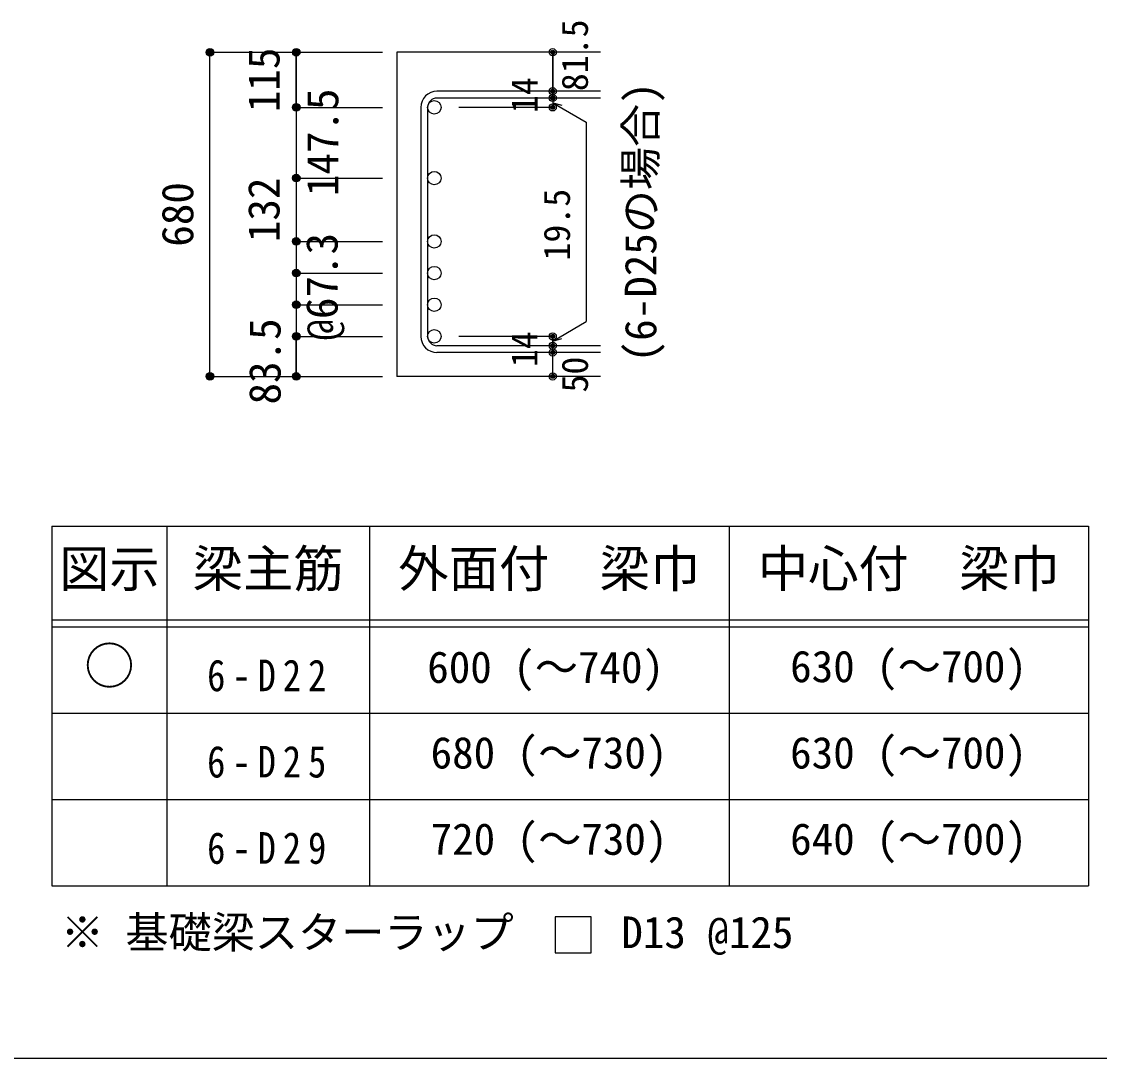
# Model space of a CAD drawing. Units: millimetres at full size, sheet at 1:30, with parts at other scales. Extents: x -5973 to 5954, y -4195 to 4201.
# Drawn here: x 1384 to 3633, y -4195 to -2033 of the extents above; entities that cross this region are included whole.
import ezdxf
from ezdxf.enums import TextEntityAlignment as Align

# ---------------------------------------------------------------- set-up
doc = ezdxf.new("R2010")
doc.units = ezdxf.units.MM
doc.header["$LTSCALE"] = 30
doc.header["$PDMODE"] = 32
doc.header["$PDSIZE"] = 15
for name, color, linetype in [('0-1', 2, 'Continuous'), ('0-5', 7, 'Continuous'), ('0-6', 7, 'Continuous'), ('0-D', 4, 'Continuous'), ('6-7_文字', 7, 'Continuous'), ('6-E_枠', 7, 'Continuous'), ('F-0_枠', 6, 'Continuous')]:
    doc.layers.add(name, color=color, linetype=linetype)
doc.styles.add('ＭＳ ゴシック', font='')
doc.styles.get('ＭＳ ゴシック').set_extended_font_data('MS Gothic')

msp = doc.modelspace()

# ---------------------------------------------------------------- linework, layer by layer
at = {"layer": '0-1'}
for p, q in [((2592.44, -2096.97), (2167.44, -2096.97)), ((2167.44, -2096.97), (2167.44, -2772.97)), ((2592.44, -2772.97), (2167.44, -2772.97))]:
    msp.add_line(p, q, dxfattribs=at)
at = {"layer": '0-5', "color": 4}
for p, q in [((1957.44, -2096.97), (1957.44, -2210.4)), ((1957.44, -2210.4), (1957.44, -2268.4)), ((1957.44, -2268.4), (1957.44, -2689.47))]:
    msp.add_line(p, q, dxfattribs=at)
at = {"layer": '0-5', "color": 3}
for centre in [(2245.44, -2211.9), (2245.44, -2359.47), (2245.44, -2491.47), (2245.44, -2557.47), (2245.44, -2623.47), (2245.44, -2689.47)]:
    msp.add_circle(centre, 14, dxfattribs=at)
at = {"layer": '0-5'}
for p in [(1957.44, -2096.97), (1957.44, -2211.9), (1957.44, -2359.47), (1957.44, -2491.47), (1957.44, -2557.47), (1957.44, -2623.47), (1957.44, -2689.47)]:
    msp.add_point(p, dxfattribs=at)
at = {"layer": '0-6'}
for p, q in [((2592.44, -2178.4), (2250.94, -2178.4)), ((2592.44, -2192.4), (2250.94, -2192.4)), ((2217.44, -2211.9), (2217.44, -2689.47)), ((2231.44, -2211.9), (2231.44, -2689.47)), ((2592.44, -2708.97), (2250.94, -2708.97)), ((2592.44, -2722.97), (2250.94, -2722.97))]:
    msp.add_line(p, q, dxfattribs=at)
for centre, radius, start, end in [((2250.94, -2211.9), 33.5, 90, 180), ((2250.94, -2211.9), 19.5, 90, 180), ((2250.94, -2689.47), 33.5, 180, 270), ((2250.94, -2689.47), 19.5, 180, 270)]:
    msp.add_arc(centre, radius, start, end, dxfattribs=at)
at = {"layer": '0-D'}
for p, q in [((1777.44, -2096.97), (1957.44, -2096.97)), ((1777.44, -2096.97), (1957.44, -2096.97)), ((1777.44, -2772.97), (1777.44, -2096.97)), ((1777.44, -2772.97), (1777.44, -2096.97)), ((1957.44, -2096.97), (2137.44, -2096.97)), ((1957.44, -2096.97), (2137.44, -2096.97)), ((2492.44, -2192.4), (2492.44, -2178.4)), ((2492.44, -2192.4), (2492.44, -2211.9)), ((2492.44, -2202.15), (2511.76, -2207.33)), ((2492.44, -2202.15), (2562.5, -2242.6)), ((1957.44, -2210.4), (1957.44, -2290.47)), ((1957.44, -2211.9), (2137.44, -2211.9)), ((1957.44, -2211.9), (2137.44, -2211.9)), ((2492.44, -2211.9), (2296.35, -2211.9)), ((2562.5, -2242.6), (2562.5, -2658.77)), ((1957.44, -2290.47), (1957.44, -2689.47)), ((1957.44, -2359.47), (2137.44, -2359.47)), ((1957.44, -2359.47), (1957.44, -2689.47)), ((1957.44, -2491.47), (2137.44, -2491.47)), ((1957.44, -2557.47), (2137.44, -2557.47)), ((1957.44, -2623.47), (2137.44, -2623.47)), ((2492.44, -2699.22), (2562.5, -2658.77)), ((1957.44, -2689.47), (2137.44, -2689.47)), ((1957.44, -2689.47), (1957.44, -2772.97)), ((1957.44, -2772.97), (1957.44, -2689.47)), ((2492.44, -2689.47), (2296.35, -2689.47)), ((2492.44, -2708.97), (2492.44, -2689.47)), ((2492.44, -2699.22), (2511.76, -2694.05)), ((2492.44, -2722.97), (2492.44, -2708.97)), ((2492.44, -2772.97), (2492.44, -2722.97)), ((1777.44, -2772.97), (1957.44, -2772.97)), ((1957.44, -2772.97), (2137.44, -2772.97))]:
    msp.add_line(p, q, dxfattribs=at)
for points in [[(1957.44, -2096.97), (1957.44, -2210.4), (1957.44, -2096.97)], [(1957.44, -2096.97), (1957.44, -2211.9), (1957.44, -2359.47)], [(2492.44, -2096.97), (2492.44, -2178.4), (2492.44, -2096.97)]]:
    msp.add_lwpolyline(points, dxfattribs=at)
for centre, radius in [((1777.44, -2096.97), 8), ((1777.44, -2096.97), 7.2), ((1777.44, -2096.97), 6.4), ((1957.44, -2096.97), 8), ((1957.44, -2096.97), 7.2), ((1957.44, -2096.97), 6.4), ((1777.44, -2096.97), 5.6), ((1777.44, -2096.97), 4.8), ((1777.44, -2096.97), 4), ((1777.44, -2096.97), 3.2), ((1777.44, -2096.97), 2.4), ((1777.44, -2096.97), 1.6), ((1777.44, -2096.97), 0.8), ((1957.44, -2096.97), 5.6), ((1957.44, -2096.97), 4.8), ((1957.44, -2096.97), 4), ((1957.44, -2096.97), 3.2), ((1957.44, -2096.97), 2.4), ((1957.44, -2096.97), 1.6), ((1957.44, -2096.97), 0.8), ((2492.44, -2096.97), 4), ((2492.44, -2096.97), 3.6), ((2492.44, -2096.97), 3.2), ((2492.44, -2096.97), 2.8), ((2492.44, -2096.97), 2.4), ((2492.44, -2096.97), 2), ((2492.44, -2096.97), 1.6), ((2492.44, -2096.97), 1.2), ((2492.44, -2096.97), 0.8), ((2492.44, -2096.97), 0.4), ((2492.44, -2178.4), 4), ((2492.44, -2178.4), 3.6), ((2492.44, -2178.4), 3.2), ((2492.44, -2178.4), 2.8), ((2492.44, -2178.4), 2.4), ((2492.44, -2178.4), 2), ((2492.44, -2178.4), 1.6), ((2492.44, -2178.4), 1.2), ((2492.44, -2178.4), 0.8), ((2492.44, -2178.4), 0.4), ((2492.44, -2192.4), 4), ((2492.44, -2192.4), 3.6), ((2492.44, -2192.4), 3.2), ((2492.44, -2192.4), 2.8), ((2492.44, -2192.4), 2.4), ((2492.44, -2192.4), 2), ((2492.44, -2192.4), 1.6), ((2492.44, -2192.4), 1.2), ((2492.44, -2192.4), 0.8), ((2492.44, -2192.4), 0.4), ((1957.44, -2211.9), 8), ((1957.44, -2211.9), 7.2), ((1957.44, -2211.9), 6.4), ((1957.44, -2211.9), 5.6), ((1957.44, -2211.9), 4.8), ((1957.44, -2211.9), 4), ((1957.44, -2211.9), 3.2), ((1957.44, -2211.9), 2.4), ((1957.44, -2211.9), 1.6), ((1957.44, -2211.9), 0.8), ((2492.44, -2211.9), 4), ((2492.44, -2211.9), 3.6), ((2492.44, -2211.9), 3.2), ((2492.44, -2211.9), 2.8), ((2492.44, -2211.9), 2.4), ((2492.44, -2211.9), 2), ((2492.44, -2211.9), 1.6), ((2492.44, -2211.9), 1.2), ((2492.44, -2211.9), 0.8), ((2492.44, -2211.9), 0.4), ((1957.44, -2359.47), 8), ((1957.44, -2359.47), 7.2), ((1957.44, -2359.47), 6.4), ((1957.44, -2359.47), 5.6), ((1957.44, -2359.47), 4.8), ((1957.44, -2359.47), 4), ((1957.44, -2359.47), 3.2), ((1957.44, -2359.47), 2.4), ((1957.44, -2359.47), 1.6), ((1957.44, -2359.47), 0.8), ((1957.44, -2491.47), 8), ((1957.44, -2491.47), 7.2), ((1957.44, -2491.47), 6.4), ((1957.44, -2491.47), 5.6), ((1957.44, -2491.47), 4.8), ((1957.44, -2491.47), 4), ((1957.44, -2491.47), 3.2), ((1957.44, -2491.47), 2.4), ((1957.44, -2491.47), 1.6), ((1957.44, -2491.47), 0.8), ((1957.44, -2557.47), 8), ((1957.44, -2557.47), 7.2), ((1957.44, -2557.47), 6.4), ((1957.44, -2557.47), 5.6), ((1957.44, -2557.47), 4.8), ((1957.44, -2557.47), 4), ((1957.44, -2557.47), 3.2), ((1957.44, -2557.47), 2.4), ((1957.44, -2557.47), 1.6), ((1957.44, -2557.47), 0.8), ((1957.44, -2623.47), 8), ((1957.44, -2623.47), 7.2), ((1957.44, -2623.47), 6.4), ((1957.44, -2623.47), 5.6), ((1957.44, -2623.47), 4.8), ((1957.44, -2623.47), 4), ((1957.44, -2623.47), 3.2), ((1957.44, -2623.47), 2.4), ((1957.44, -2623.47), 1.6), ((1957.44, -2623.47), 0.8), ((1957.44, -2689.47), 8), ((1957.44, -2689.47), 7.2), ((1957.44, -2689.47), 6.4), ((1957.44, -2689.47), 5.6), ((1957.44, -2689.47), 4.8), ((1957.44, -2689.47), 4), ((1957.44, -2689.47), 3.2), ((1957.44, -2689.47), 2.4), ((1957.44, -2689.47), 1.6), ((1957.44, -2689.47), 0.8), ((2492.44, -2689.47), 4), ((2492.44, -2689.47), 3.6), ((2492.44, -2689.47), 3.2), ((2492.44, -2689.47), 2.8), ((2492.44, -2689.47), 2.4), ((2492.44, -2689.47), 2), ((2492.44, -2689.47), 1.6), ((2492.44, -2689.47), 1.2), ((2492.44, -2689.47), 0.8), ((2492.44, -2689.47), 0.4), ((2492.44, -2708.97), 4), ((2492.44, -2722.97), 4), ((2492.44, -2708.97), 3.6), ((2492.44, -2722.97), 3.6), ((2492.44, -2708.97), 3.2), ((2492.44, -2722.97), 3.2), ((2492.44, -2708.97), 2.8), ((2492.44, -2722.97), 2.8), ((2492.44, -2708.97), 2.4), ((2492.44, -2722.97), 2.4), ((2492.44, -2708.97), 2), ((2492.44, -2708.97), 1.6), ((2492.44, -2708.97), 1.2), ((2492.44, -2708.97), 0.8), ((2492.44, -2708.97), 0.4), ((2492.44, -2722.97), 2), ((2492.44, -2722.97), 1.6), ((2492.44, -2722.97), 1.2), ((2492.44, -2722.97), 0.8), ((2492.44, -2722.97), 0.4), ((1777.44, -2772.97), 8), ((1957.44, -2772.97), 8), ((1777.44, -2772.97), 7.2), ((1777.44, -2772.97), 6.4), ((1777.44, -2772.97), 5.6), ((1777.44, -2772.97), 4.8), ((1777.44, -2772.97), 4), ((1777.44, -2772.97), 3.2), ((1777.44, -2772.97), 2.4), ((1777.44, -2772.97), 1.6), ((1777.44, -2772.97), 0.8), ((1957.44, -2772.97), 7.2), ((1957.44, -2772.97), 6.4), ((1957.44, -2772.97), 5.6), ((1957.44, -2772.97), 4.8), ((1957.44, -2772.97), 4), ((1957.44, -2772.97), 3.2), ((1957.44, -2772.97), 2.4), ((1957.44, -2772.97), 1.6), ((1957.44, -2772.97), 0.8), ((2492.44, -2772.97), 4), ((2492.44, -2772.97), 3.6), ((2492.44, -2772.97), 3.2), ((2492.44, -2772.97), 2.8), ((2492.44, -2772.97), 2.4), ((2492.44, -2772.97), 2), ((2492.44, -2772.97), 1.6), ((2492.44, -2772.97), 1.2), ((2492.44, -2772.97), 0.8), ((2492.44, -2772.97), 0.4)]:
    msp.add_circle(centre, radius, dxfattribs=at)
at = {"layer": '0-D', "color": 7}
for p in [(1777.44, -2096.97), (1957.44, -2096.97), (2492.44, -2096.97), (2492.44, -2178.4), (2492.44, -2192.4), (1957.44, -2211.9), (2492.44, -2211.9), (1957.44, -2359.47), (1957.44, -2491.47), (1957.44, -2557.47), (1957.44, -2623.47), (1957.44, -2689.47), (2492.44, -2689.47), (2492.44, -2708.97), (2492.44, -2722.97), (1777.44, -2772.97), (1957.44, -2772.97), (2492.44, -2772.97)]:
    msp.add_point(p, dxfattribs=at)
at = {"layer": '6-7_文字'}
msp.add_lwpolyline([(2497.69, -3975.2), (2572.69, -3975.2), (2572.69, -3900.2), (2497.69, -3900.2)], close=True, dxfattribs=at)
at = {"layer": '6-E_枠', "color": 3}
for p, q in [((1447.71, -3085.43), (1447.71, -3835.43)), ((1447.71, -3085.43), (3610.24, -3085.43)), ((3610.24, -3085.43), (3610.24, -3835.43)), ((1447.71, -3835.43), (3610.24, -3835.43))]:
    msp.add_line(p, q, dxfattribs=at)
at = {"layer": '6-E_枠'}
for p, q in [((1687.71, -3085.43), (1687.71, -3835.43)), ((2110.24, -3085.43), (2110.24, -3835.43)), ((2860.24, -3085.43), (2860.24, -3835.43)), ((1447.71, -3280.43), (3610.24, -3280.43)), ((1447.71, -3295.43), (3610.24, -3295.43)), ((1447.71, -3475.43), (3610.24, -3475.43)), ((1447.71, -3655.43), (3610.24, -3655.43))]:
    msp.add_line(p, q, dxfattribs=at)
at = {"layer": 'F-0_枠'}
msp.add_line((5954.1, -4195.24), (-5972.88, -4195.24), dxfattribs=at)

# ---------------------------------------------------------------- texts
at = {"layer": '0-D', "style": 'ＭＳ ゴシック'}
for s, height, p in [('81.5', 54.99, (2582.39, -2178.13)), ('115', 65.98, (1942.44, -2221.94)), ('14', 54.99, (2477.21, -2223.84)), ('147.5', 65.98, (2065.01, -2397.06)), ('680', 65.98, (1762.44, -2502.47)), ('132', 65.98, (1942.44, -2492.97)), ('19.5', 54.99, (2544.84, -2531.36)), ('@67.3', 65.98, (2063.58, -2698.23)), ('83.5', 65.98, (1944.6, -2831.49)), ('14', 54.99, (2477.18, -2753.65)), ('50', 54.99, (2582.44, -2806.47))]:
    msp.add_text(s, height=height, rotation=90, dxfattribs=at).set_placement(p, align=Align.BOTTOM_LEFT)
at = {"layer": '6-7_文字', "style": 'ＭＳ ゴシック'}
msp.add_text('(6-D25の場合)', height=65.98, rotation=90, dxfattribs=at).set_placement((2728.37, -2743.68), align=Align.BOTTOM_LEFT)
at = {"layer": '6-7_文字', "color": 2, "style": 'ＭＳ ゴシック'}
for s, p in [('梁主筋', (1741.48, -3235.43)), ('外面付\u3000梁巾', (2170.24, -3235.43)), ('中心付\u3000梁巾', (2920.24, -3235.43)), ('図示', (1462.71, -3235.43)), ('○', (1515.21, -3437.93))]:
    msp.add_text(s, height=76.98, dxfattribs=at).set_placement(p, align=Align.BOTTOM_LEFT)
at = {"layer": '6-7_文字', "style": 'ＭＳ ゴシック'}
for s, p in [('600 (～740)', (2230.71, -3431.92)), ('630 (～700)', (2987.74, -3430.43)), ('680 (～730)', (2237.74, -3610.43)), ('630 (～700)', (2987.74, -3610.43)), ('720 (～730)', (2237.74, -3790.43)), ('640 (～700)', (2987.74, -3790.43)), ('※ 基礎梁スターラップ     D13 @125', (1466.27, -3985.01))]:
    msp.add_text(s, height=65.98, dxfattribs=at).set_placement(p, align=Align.BOTTOM_LEFT)
at = {"layer": '6-7_文字', "char_height": 65.98, "attachment_point": 7, "style": 'ＭＳ ゴシック'}
for s, insert in [('\\T1.38;\\W0.85;6-D22', (1771.48, -3430.43)), ('\\T1.38;\\W0.85;6-D25', (1771.48, -3610.43)), ('\\T1.38;\\W0.85;6-D29', (1771.48, -3790.43))]:
    msp.add_mtext(s, dxfattribs=dict(at, insert=insert))

doc.saveas('drawing.dxf')
